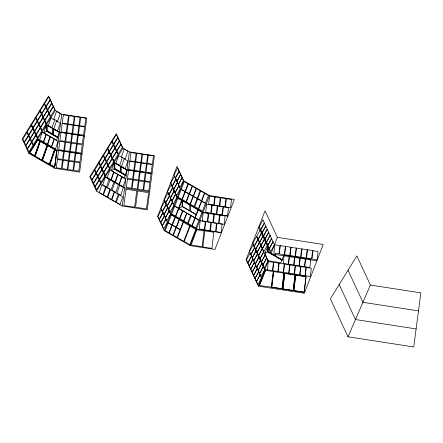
<?xml version="1.0" encoding="UTF-8"?>
<svg xmlns="http://www.w3.org/2000/svg" width="443" height="443" viewBox="0 0 443 443"><rect width="100%" height="100%" fill="white"/><g stroke="black" fill="none" stroke-linecap="round" stroke-linejoin="round"><path stroke-width="0.66" d="M267.4 269.853L268.38 261.575L273.481 262.367L272.5 270.64M272.805 270.69L273.785 262.417L278.885 263.203L277.905 271.481M271.725 287.225L273.63 271.57L271.725 287.225L282.086 288.781L283.93 273.165L273.569 271.603M278.176 271.509L279.156 263.236L284.256 264.022L283.276 272.301M283.575 272.367L284.556 264.094L289.656 264.881L288.675 273.159M282.025 288.819L283.93 273.165M282.822 288.986L284.766 273.309L295.066 274.904L293.222 290.525L282.822 288.986L293.222 290.525M282.922 288.93L284.766 273.309M288.986 273.181L289.966 264.908L295.066 265.695L294.086 273.973M294.578 274.073L295.559 265.794L300.659 266.586L299.678 274.859M293.122 290.58L295.066 274.904M293.814 290.652L304.175 292.214L293.814 290.652L295.658 275.037L306.019 276.593L304.175 292.214L306.019 276.593M293.875 290.619L295.719 274.998M299.989 274.881L300.969 266.608L306.069 267.395L305.089 275.673M305.227 275.718L306.207 267.445L311.307 268.231L310.327 276.51M54.428 167.122L49.771 164.431L54.661 167.122L56.577 150.725L54.86 149.734L49.71 164.63M54.932 165.073L55.109 163.705M55.381 161.656L55.558 160.288M55.829 158.24L56.006 156.872M56.183 155.51L56.455 153.455M54.666 168.268L61.765 114.178L55.342 110.468L48.647 96.042L22.15 138.936L28.845 153.361L54.666 168.268L79.651 172.133L86.75 118.043L61.765 114.178M122.29 205.984L129.389 151.888L122.966 148.184L116.271 133.758L89.774 176.652L96.469 191.077L122.29 205.984L147.275 209.849L154.374 155.753L129.389 151.888M50.015 164.436L55.093 149.734L56.577 150.725M39.948 140.913L37.771 139.794L29.592 152.913L34.565 155.781L39.948 140.913L35.019 155.133M34.991 156.218L40.352 141.234L47.218 145.199L42.024 160.183L34.991 156.218L42.024 160.183M35.158 156.218L40.352 141.234M57.64 137.657L46.509 131.233L46.509 124.765L59.401 132.208L56.599 140.293L43.713 132.85L46.509 124.765L39.815 110.34M41.858 160.183L47.218 145.199M50.834 160.482L49.212 164.392L42.345 160.427L47.534 145.437L54.672 149.402L52.191 156.573M42.345 160.427L47.805 145.437M49.212 164.392L54.672 149.402M125.851 175.71L114.133 168.944L114.133 162.481L127.019 169.924L124.223 178.003L111.331 170.561L114.133 162.481L107.439 148.056M283.62 255.761L280.917 262.749L268.259 260.789L264.864 253.479L267.572 246.491L267.572 251.912L281.848 260.152M164.325 230.737L183.723 180.744L177.05 166.363L157.653 216.356L164.325 230.737L190.058 245.594L214.966 249.448L234.364 199.455L209.456 195.601L183.723 180.744M198.154 210.746L198.154 209.473L194.97 217.674L178.917 208.409L182.101 200.203L182.101 206.571L196.365 214.805M190.058 245.594L209.456 195.601M258.419 286.145L246.114 259.631L265.041 210.851L277.346 237.359L323.24 244.458L304.313 293.244L258.419 286.145L268.259 260.789M316.861 260.899L270.966 253.8L277.346 237.359M259.349 285.563L265.507 270.285L259.349 285.563L271.254 287.108L273.209 271.504L265.435 270.33M347.993 336.785L370.392 285.059L356.87 255.927L330.373 298.82L347.993 336.785L413.751 346.958L420.85 292.862L370.392 285.059M28.845 153.361L55.342 110.468M107.738 148.638L103.656 155.238L105.024 158.184L109.105 151.578M109.305 151.96L105.224 158.561L106.591 161.507L110.672 154.9M96.469 191.077L122.966 148.184M29.592 152.913L38.004 139.794M43.713 132.85L46.509 131.233M46.709 131.078L52.684 134.528L52.684 128.581L46.709 125.131L46.709 131.078L47.229 130.779L53.204 134.229M58.061 137.585L53.143 134.744L53.143 128.924L53.476 128.73L53.476 134.55L57.85 137.075M53.143 134.744L53.476 134.55M59.489 132.202L59.152 132.396L53.143 128.924M111.331 170.561L114.133 168.944M114.333 168.794L114.853 168.49L120.828 171.939L120.308 172.244L114.333 168.794L114.333 162.847L120.308 166.291L120.828 165.992M126.776 171.402L126.776 170.106L120.762 166.64L120.762 172.46L121.1 172.266L125.474 174.786M178.917 208.409L182.101 206.571M264.864 253.479L267.572 251.912M267.987 251.668L267.987 246.84L267.877 251.735L275.419 255.96L275.419 253.889M267.877 251.735L275.419 255.96M275.624 254.127L275.624 256.198L282.346 259.903M34.565 155.781L29.825 152.913M59.401 132.208L84.386 136.073M82.021 154.103L57.031 150.238L37.677 139.063L30.982 124.638M127.019 169.924L152.01 173.789M149.645 191.819L124.655 187.954L105.301 176.779L98.606 162.354M227.896 216.118L202.994 212.263L177.255 197.406L170.583 183.025M221.434 232.785L196.526 228.931L170.793 214.074L164.115 199.693M310.781 276.576L264.886 269.477L252.582 242.969M284.666 273.364L294.972 274.959M295.658 275.037L305.958 276.631M271.786 287.191L282.086 288.781M418.485 310.897L362.928 302.298L348.037 270.224M416.115 328.927L355.458 319.541L339.205 284.522M197.91 209.799L190.296 205.402L190.296 211.051L196.742 214.772M121.648 166.762L122.739 167.393M275.624 256.198L282.197 259.991M120.762 172.46L125.685 175.295M37.771 139.794L39.715 140.913M40.18 141.234L47.052 145.199M47.534 145.437L54.406 149.402M42.611 160.427L49.483 164.392M258.662 227.292L270.966 253.8M107.688 148.715L109.056 151.661M109.238 152.06L110.606 155.006M110.789 155.393L112.151 158.339M112.334 158.721L113.696 161.667M275.773 254.731L275.773 256.109M275.302 253.955L275.302 256.026M121.1 167.089L121.1 172.266M120.308 166.291L120.308 172.244M114.853 162.542L114.853 168.49M47.229 124.832L47.229 130.779M204.018 230.759L202.163 246.801L191.171 244.946L196.753 229.834L204.018 230.759M200.214 220.752L199.234 229.025L204.334 229.817L205.314 221.539L200.214 220.752M203.187 212.612L202.213 220.891L207.313 221.677L208.288 213.404L203.187 212.612M206.626 204.19L205.646 212.463L210.746 213.255L211.726 204.976L206.626 204.19M205.768 221.638L204.788 229.917L209.888 230.703L210.868 222.43L205.768 221.638M204.81 230.875L202.905 247.011L211.931 248.407L213.836 232.27L204.81 230.875M209.6 196.05L208.625 204.323L213.725 205.115L214.7 196.836L209.6 196.05M208.742 213.498L207.767 221.777L212.867 222.563L213.842 214.29L208.742 213.498M212.18 205.076L211.2 213.349L216.3 214.141L217.28 205.862L212.18 205.076M211.422 222.519L210.442 230.797L215.542 231.584L216.522 223.311L211.422 222.519M215.154 196.936L214.179 205.209L219.279 206.001L220.254 197.722L215.154 196.936M214.395 214.379L213.421 222.657L218.521 223.444L219.495 215.171L214.395 214.379M217.834 205.956L216.854 214.229L221.954 215.021L222.934 206.743L217.834 205.956M217.02 223.388L216.046 231.667L221.14 232.453L222.12 224.18L217.02 223.388M220.808 197.816L219.833 206.089L224.928 206.881L225.908 198.602L220.808 197.816M219.999 215.248L219.019 223.527L224.119 224.313L225.094 216.04L219.999 215.248M223.433 206.826L222.452 215.099L227.552 215.891L228.533 207.612L223.433 206.826M226.406 198.685L225.432 206.959L230.532 207.75L231.506 199.472L226.406 198.685M274.87 244.78L273.896 253.053L278.996 253.845L279.97 245.566L274.87 244.78M280.281 245.616L279.3 253.894L284.4 254.681L285.375 246.408L280.281 245.616M284.146 255.102L283.171 263.38L288.271 264.166L289.246 255.893L284.146 255.102M285.646 246.441L284.672 254.714L289.772 255.5L290.746 247.227L285.646 246.441M289.55 255.943L288.576 264.216L293.676 265.008L294.65 256.73L289.55 255.943M291.045 247.299L290.071 255.572L295.171 256.359L296.145 248.086L291.045 247.299M294.922 256.763L293.947 265.036L299.042 265.828L300.022 257.549L294.922 256.763M296.456 248.108L295.481 256.386L300.581 257.173L301.556 248.9L296.456 248.108M300.321 257.621L299.346 265.894L304.446 266.686L305.421 258.407L300.321 257.621M302.071 248.922L301.096 257.2L306.196 257.987L307.171 249.714L302.071 248.922M305.731 258.435L304.756 266.708L309.856 267.5L310.831 259.221L305.731 258.435M307.481 249.736L306.506 258.014L311.606 258.801L312.581 250.528L307.481 249.736M312.991 250.688L312.01 258.967L317.11 259.753L318.091 251.48L312.991 250.688M57.402 159.436L56.305 167.764L61.405 168.556L62.496 160.228L57.402 159.436M58.576 150.365L57.479 158.694L62.579 159.48L63.676 151.152L58.576 150.365M59.822 141.356L58.725 149.684L63.825 150.476L64.922 142.148L59.822 141.356M60.979 132.274L59.883 140.603L64.983 141.389L66.079 133.061L60.979 132.274M62.164 123.547L61.073 131.87L66.173 132.662L67.264 124.333L62.164 123.547M63.382 114.809L62.286 123.137L67.386 123.924L68.477 115.595L63.382 114.809M63.199 160.305L62.109 168.633L67.209 169.42L68.3 161.091L63.199 160.305M64.373 151.229L63.283 159.558L68.383 160.349L69.473 152.021L64.373 151.229M66.777 133.138L65.686 141.467L70.786 142.258L71.877 133.93L66.777 133.138M65.619 142.225L64.528 150.554L69.629 151.34L70.719 143.011L65.619 142.225M67.967 124.411L66.876 132.739L71.971 133.526L73.067 125.197L67.967 124.411M69.18 115.673L68.089 124.001L73.189 124.788L74.28 116.459L69.18 115.673M68.975 161.18L67.879 169.508L72.979 170.295L74.075 161.966L68.975 161.18M70.149 152.104L69.053 160.432L74.153 161.224L75.249 152.896L70.149 152.104M71.395 143.1L70.299 151.428L75.399 152.215L76.495 143.886L71.395 143.1M72.552 134.019L71.456 142.347L76.556 143.133L77.652 134.805L72.552 134.019M73.737 125.286L72.646 133.614L77.746 134.406L78.837 126.078L73.737 125.286M74.956 116.548L73.859 124.876L78.959 125.668L80.05 117.34L74.956 116.548M74.751 162.011L73.654 170.339L78.754 171.125L79.845 162.802L74.751 162.011M75.925 152.94L74.828 161.269L79.928 162.055L81.025 153.727L75.925 152.94M77.171 143.931L76.074 152.259L81.174 153.051L82.271 144.723L77.171 143.931M78.328 134.849L77.232 143.178L82.332 143.964L83.428 135.636L78.328 134.849M79.513 126.117L78.422 134.445L83.522 135.237L84.613 126.908L79.513 126.117M80.726 117.384L79.635 125.707L84.735 126.499L85.826 118.17L80.726 117.384M126.039 189.172L123.885 205.569L134.594 207.224L136.749 190.828L126.039 189.172M128.603 169.99L127.506 178.313L132.607 179.105L133.703 170.776L128.603 169.99M127.446 179.072L126.349 187.4L131.449 188.186L132.546 179.858L127.446 179.072M129.788 161.258L128.697 169.586L133.797 170.372L134.888 162.044L129.788 161.258M131.001 152.519L129.91 160.848L135.01 161.64L136.101 153.311L131.001 152.519M133.243 179.936L132.152 188.264L137.252 189.056L138.343 180.727L133.243 179.936M134.401 170.854L133.31 179.182L138.41 179.969L139.501 171.64L134.401 170.854M135.591 162.121L134.495 170.45L139.595 171.242L140.691 162.913L135.591 162.121M136.804 153.389L135.713 161.712L140.808 162.503L141.904 154.175L136.804 153.389M140.176 171.729L139.08 180.057L144.18 180.849L145.276 172.521L140.176 171.729M137.69 190.988L135.558 207.23L146.472 208.919L148.604 192.677L137.69 190.988M139.019 180.816L137.923 189.139L143.023 189.931L144.119 181.602L139.019 180.816M141.361 163.002L140.27 171.33L145.37 172.117L146.461 163.788L141.361 163.002M142.574 154.264L141.483 162.592L146.583 163.378L147.674 155.05L142.574 154.264M145.952 172.56L144.855 180.888L149.956 181.68L151.046 173.351L145.952 172.56M144.795 181.647L143.698 189.975L148.798 190.761L149.889 182.433L144.795 181.647M147.137 163.832L146.046 172.161L151.146 172.947L152.237 164.619L147.137 163.832M148.35 155.094L147.259 163.423L152.359 164.209L153.45 155.881L148.35 155.094M42.312 132.125L39.643 139.838L43.375 141.993L46.044 134.284L42.312 132.125M50.962 117.86L48.293 125.574L52.025 127.728L54.694 120.02L50.962 117.86M46.332 134.451L43.663 142.164L47.395 144.318L50.065 136.61L46.332 134.451M56.521 111.387L53.847 119.101L57.584 121.255L60.254 113.546L56.521 111.387M50.369 136.782L47.7 144.496L51.432 146.65L54.101 138.941L50.369 136.782M56.532 121.077L53.863 128.786L57.596 130.94L60.265 123.232L56.532 121.077M54.312 139.196L51.643 146.91L55.375 149.064L58.05 141.35L54.312 139.196M101.879 184.775L99.21 192.489L102.942 194.643L105.617 186.929L101.879 184.775M105.39 177.062L102.715 184.775L106.447 186.929L109.122 179.216L105.39 177.062M109.936 169.841L107.267 177.549L110.999 179.708L113.668 171.995L109.936 169.841M106.143 187.228L103.474 194.942L107.206 197.096L109.875 189.388L106.143 187.228M110.113 179.825L107.444 187.533L111.176 189.687L113.845 181.979L110.113 179.825M118.586 155.576L115.916 163.284L119.649 165.444L122.318 157.73L118.586 155.576M113.956 172.166L111.287 179.875L115.019 182.029L117.688 174.32L113.956 172.166M124.145 149.103L121.471 156.811L125.203 158.971L127.877 151.257L124.145 149.103M110.423 189.72L107.749 197.434L111.481 199.588L114.156 191.874L110.423 189.72M114.798 182.466L112.123 190.18L115.856 192.334L118.53 184.626L114.798 182.466M117.993 174.498L115.324 182.206L119.056 184.366L121.725 176.652L117.993 174.498M124.156 158.788L121.487 166.496L125.219 168.656L127.889 160.942L124.156 158.788M114.549 192.129L111.874 199.837L115.612 201.991L118.281 194.283L114.549 192.129M121.936 176.912L119.267 184.62L122.999 186.774L125.668 179.066L121.936 176.912M119.654 185.312L116.985 193.021L120.717 195.18L123.387 187.467L119.654 185.312M118.995 194.649L116.326 202.357L120.059 204.516L122.728 196.803L118.995 194.649M168.179 222.862L165.189 230.559L168.927 232.713L171.912 225.016L168.179 222.862M171.253 214.955L168.262 222.652L172 224.811L174.985 217.114L171.253 214.955M181.193 189.477L178.208 197.174L181.94 199.328L184.925 191.631L181.193 189.477M174.725 206.255L171.74 213.952L175.472 216.106L178.457 208.409L174.725 206.255M177.798 198.353L174.813 206.05L178.546 208.204L181.53 200.507L177.798 198.353M184.266 181.575L181.281 189.272L185.013 191.426L187.998 183.729L184.266 181.575M172.261 225.216L169.276 232.913L173.008 235.072L175.993 227.375L172.261 225.216M175.411 217.363L172.427 225.061L176.159 227.22L179.144 219.523L175.411 217.363M178.806 208.614L175.821 216.311L179.553 218.465L182.544 210.768L178.806 208.614M185.279 191.836L182.289 199.533L186.021 201.687L189.011 193.99L185.279 191.836M188.425 183.983L185.44 191.681L189.172 193.835L192.162 186.138L188.425 183.983M176.32 227.558L173.335 235.255L177.067 237.415L180.052 229.718L176.32 227.558M179.409 219.656L176.425 227.353L180.157 229.513L183.142 221.816L179.409 219.656M189.333 194.172L186.348 201.87L190.08 204.029L193.065 196.332L189.333 194.172M192.423 186.276L189.438 193.973L193.17 196.127L196.155 188.43L192.423 186.276M182.865 210.957L179.88 218.654L183.612 220.808L186.597 213.111L182.865 210.957M183.419 222.242L177.449 237.636L183.718 241.258L189.693 225.864L183.419 222.242M186.891 213.277L183.9 220.974L187.633 223.128L190.623 215.431L186.891 213.277M193.358 196.498L190.368 204.195L194.1 206.349L197.091 198.652L193.358 196.498M196.426 188.574L193.441 196.271L197.174 198.431L200.158 190.734L196.426 188.574M200.712 190.95L197.728 198.647L201.46 200.801L204.444 193.104L200.712 190.95M197.689 198.89L194.704 206.588L198.436 208.747L201.421 201.05L197.689 198.89M191.199 215.769L188.214 223.466L191.946 225.62L194.931 217.923L191.199 215.769M190.158 226.124L184.244 241.374L189.881 244.63L195.795 229.38L190.158 226.124M198.226 210.126L195.236 217.823L198.973 219.977L201.958 212.28L198.226 210.126M201.692 201.194L198.708 208.891L202.44 211.045L205.425 203.348L201.692 201.194M204.716 193.253L201.731 200.95L205.463 203.104L208.448 195.407L204.716 193.253M195.202 218.067L192.218 225.764L195.95 227.918L198.935 220.221L195.202 218.067M177.671 168.179L174.021 174.913L175.389 177.853L179.038 171.12L177.671 168.179M174.481 176.297L170.832 183.031L172.2 185.977L175.849 179.243L174.481 176.297M171.208 184.709L167.559 191.442L168.921 194.388L172.571 187.655L171.208 184.709M179.194 171.469L175.544 178.197L176.912 181.143L180.561 174.409L179.194 171.469M168.019 192.827L164.37 199.56L165.732 202.506L169.381 195.773L168.019 192.827M175.976 179.52L172.327 186.254L173.695 189.194L177.344 182.461L175.976 179.52M164.685 201.51L161.036 208.243L162.404 211.189L166.053 204.456L164.685 201.51M172.726 187.998L169.076 194.732L170.444 197.672L174.093 190.939L172.726 187.998M161.496 209.628L157.846 216.361L159.214 219.307L162.863 212.574L161.496 209.628M180.661 174.603L177.012 181.337L178.379 184.282L182.029 177.549L180.661 174.603M169.508 196.05L165.859 202.783L167.227 205.724L170.876 198.99L169.508 196.05M177.46 182.715L173.817 189.449L175.179 192.395L178.828 185.661L177.46 182.715M166.208 204.799L162.559 211.532L163.927 214.478L167.576 207.745L166.208 204.799M174.193 191.132L170.544 197.866L171.912 200.812L175.561 194.078L174.193 191.132M162.991 212.85L159.342 219.584L160.709 222.53L164.359 215.796L162.991 212.85M182.128 177.754L178.479 184.487L179.847 187.428L183.496 180.694L182.128 177.754M170.998 199.245L167.349 205.978L168.717 208.924L172.36 202.191L170.998 199.245M178.933 185.888L175.284 192.622L176.652 195.568L180.301 188.834L178.933 185.888M167.675 207.939L164.026 214.672L165.394 217.613L169.043 210.879L167.675 207.939M175.661 194.283L172.011 201.017L173.379 203.963L177.028 197.229L175.661 194.283M164.475 216.051L160.826 222.785L162.193 225.725L165.843 218.992L164.475 216.051M172.471 202.418L168.822 209.151L170.184 212.097L173.833 205.364L172.471 202.418M169.143 211.084L165.494 217.818L166.861 220.764L170.511 214.03L169.143 211.084M165.948 219.224L162.299 225.958L163.666 228.898L167.316 222.164L165.948 219.224M262.943 219.972L259.293 226.705L260.661 229.646L264.31 222.912L262.943 219.972M256.503 236.429L252.853 243.163L254.221 246.103L257.87 239.37L256.503 236.429M260.384 229.496L256.735 236.23L258.103 239.17L261.752 232.437L260.384 229.496M264.388 223.095L260.739 229.828L262.106 232.769L265.756 226.035L264.388 223.095M253.114 244.818L249.464 251.552L250.832 254.492L254.481 247.759L253.114 244.818M250.096 253.136L246.446 259.869L247.814 262.81L251.458 256.076L250.096 253.136M257.948 239.552L254.299 246.286L255.666 249.226L259.316 242.493L257.948 239.552M261.83 232.619L258.186 239.353L259.548 242.293L263.197 235.56L261.83 232.619M265.833 226.185L262.184 232.918L263.552 235.859L267.201 229.131L265.833 226.185M254.564 247.942L250.915 254.675L252.277 257.616L255.927 250.882L254.564 247.942M251.541 256.259L247.892 262.987L249.259 265.933L252.909 259.199L251.541 256.259M259.393 242.642L255.744 249.376L257.112 252.322L260.755 245.588L259.393 242.642M263.275 235.709L259.626 242.443L260.993 245.383L264.643 238.655L263.275 235.709M267.267 229.319L263.618 236.053L264.986 238.999L268.635 232.265L267.267 229.319M256.004 251.031L252.355 257.765L253.723 260.711L257.372 253.977L256.004 251.031M252.986 259.349L249.337 266.082L250.699 269.023L254.348 262.295L252.986 259.349M260.827 245.782L257.178 252.516L258.546 255.456L262.195 248.722L260.827 245.782M264.715 238.843L261.065 245.577L262.428 248.523L266.077 241.789L264.715 238.843M268.729 232.425L265.08 239.159L266.448 242.099L270.097 235.366L268.729 232.425M257.444 254.171L253.795 260.899L255.162 263.845L258.806 257.112L257.444 254.171M254.42 262.483L250.771 269.217L252.139 272.163L255.788 265.429L254.42 262.483M262.289 248.883L258.64 255.617L260.008 258.562L263.657 251.829L262.289 248.883M266.171 241.95L262.522 248.684L263.89 251.624L267.539 244.89L266.171 241.95M270.175 235.549L266.525 242.282L267.893 245.223L271.542 238.489L270.175 235.549M258.956 257.455L255.306 264.189L256.674 267.129L260.323 260.395L258.956 257.455M255.832 265.628L252.183 272.362L253.551 275.308L257.2 268.574L255.832 265.628M263.735 252.006L260.085 258.74L261.453 261.68L265.102 254.952L263.735 252.006M271.62 238.639L267.971 245.372L269.338 248.318L272.988 241.585L271.62 238.639M260.401 260.578L256.752 267.312L258.119 270.252L261.769 263.519L260.401 260.578M257.283 268.751L253.634 275.485L254.996 278.431L258.646 271.697L257.283 268.751M265.18 255.096L261.531 261.83L262.898 264.776L266.548 258.042L265.18 255.096M273.06 241.773L269.41 248.506L270.773 251.452L274.422 244.719L273.06 241.773M261.846 263.668L258.197 270.402L259.565 273.342L263.214 266.614L261.846 263.668M258.723 271.841L255.074 278.575L256.442 281.521L260.091 274.787L258.723 271.841M266.614 258.236L262.965 264.969L264.333 267.91L267.982 261.176L266.614 258.236M263.286 266.802L259.637 273.536L260.999 276.482L264.648 269.748L263.286 266.802M260.163 274.981L256.514 281.715L257.881 284.661L261.531 277.927L260.163 274.981M44.278 104.016L40.202 110.623L41.564 113.563L45.646 106.962L44.278 104.016M48.708 96.807L44.632 103.413L45.994 106.359L50.076 99.753L48.708 96.807M40.114 110.922L36.033 117.528L37.4 120.468L41.481 113.868L40.114 110.922M35.684 118.131L31.603 124.732L32.97 127.678L37.051 121.072L35.684 118.131M26.951 132.518L22.87 139.119L24.238 142.065L28.313 135.458L26.951 132.518M31.381 125.308L27.3 131.914L28.668 134.855L32.749 128.254L31.381 125.308M45.85 107.339L41.769 113.94L43.137 116.886L47.213 110.285L45.85 107.339M50.28 100.129L46.199 106.735L47.567 109.676L51.643 103.075L50.28 100.129M37.251 121.454L33.17 128.055L34.537 131.001L38.619 124.394L37.251 121.454M41.681 114.244L37.6 120.85L38.967 123.791L43.049 117.19L41.681 114.244M28.518 135.84L24.437 142.441L25.805 145.387L29.886 138.781L28.518 135.84M32.948 128.631L28.867 135.237L30.235 138.177L34.316 131.577L32.948 128.631M47.401 110.656L43.32 117.262L44.688 120.208L48.769 113.602L47.401 110.656M51.831 103.452L47.755 110.052L49.118 112.998L53.199 106.392L51.831 103.452M38.807 124.771L34.726 131.377L36.093 134.318L40.169 127.717L38.807 124.771M43.237 117.561L39.156 124.167L40.523 127.113L44.599 120.507L43.237 117.561M34.504 131.948L30.423 138.554L31.791 141.5L35.866 134.893L34.504 131.948M30.074 139.157L25.993 145.764L27.361 148.704L31.436 142.103L30.074 139.157M48.979 113.94L44.898 120.54L46.266 123.486L50.341 116.886L48.979 113.94M53.409 106.73L49.328 113.336L50.696 116.276L54.771 109.676L53.409 106.73M40.379 128.055L36.298 134.655L37.666 137.601L41.747 130.995L40.379 128.055M44.809 120.845L40.728 127.451L42.096 130.392L46.177 123.791L44.809 120.845M31.647 142.441L27.566 149.042L28.933 151.988L33.015 145.382L31.647 142.441M36.077 135.231L31.996 141.838L33.363 144.778L37.445 138.177L36.077 135.231M116.332 134.522L112.256 141.123L113.618 144.069L117.7 137.463L116.332 134.522M111.902 141.727L107.826 148.333L109.188 151.279L113.27 144.673L111.902 141.727M103.308 155.842L99.226 162.448L100.594 165.394L104.67 158.788L103.308 155.842M94.575 170.228L90.494 176.835L91.862 179.78L95.937 173.174L94.575 170.228M99.005 163.024L94.924 169.625L96.292 172.571L100.367 165.964L99.005 163.024M113.469 145.049L109.393 151.656L110.761 154.601L114.837 147.995L113.469 145.049M117.904 137.845L113.823 144.446L115.191 147.392L119.267 140.785L117.904 137.845M104.875 159.164L100.794 165.771L102.161 168.711L106.242 162.11L104.875 159.164M100.572 166.346L96.491 172.947L97.859 175.893L101.94 169.287L100.572 166.346M96.142 173.551L92.061 180.157L93.429 183.097L97.51 176.497L96.142 173.551M115.025 148.372L110.944 154.972L112.312 157.918L116.393 151.312L115.025 148.372M119.455 141.162L115.374 147.768L116.742 150.709L120.823 144.108L119.455 141.162M106.431 162.487L102.35 169.088L103.717 172.034L107.793 165.427L106.431 162.487M110.861 155.277L106.78 161.883L108.147 164.824L112.223 158.223L110.861 155.277M97.698 176.873L93.617 183.474L94.985 186.42L99.06 179.814L97.698 176.873M102.128 169.663L98.047 176.27L99.415 179.21L103.49 172.609L102.128 169.663M116.603 151.65L112.522 158.256L113.89 161.202L117.965 154.596L116.603 151.65M121.033 144.446L116.952 151.046L118.32 153.992L122.395 147.386L121.033 144.446M112.433 158.561L108.352 165.161L109.72 168.107L113.801 161.501L112.433 158.561M108.003 165.765L103.922 172.371L105.29 175.312L109.371 168.711L108.003 165.765M99.271 180.151L95.19 186.758L96.557 189.698L100.639 183.097L99.271 180.151M103.701 172.947L99.62 179.548L100.987 182.494L105.069 175.888L103.701 172.947M189.814 205.098L182.461 200.851L182.461 206.455L189.814 210.702L189.814 205.098"/></g></svg>
